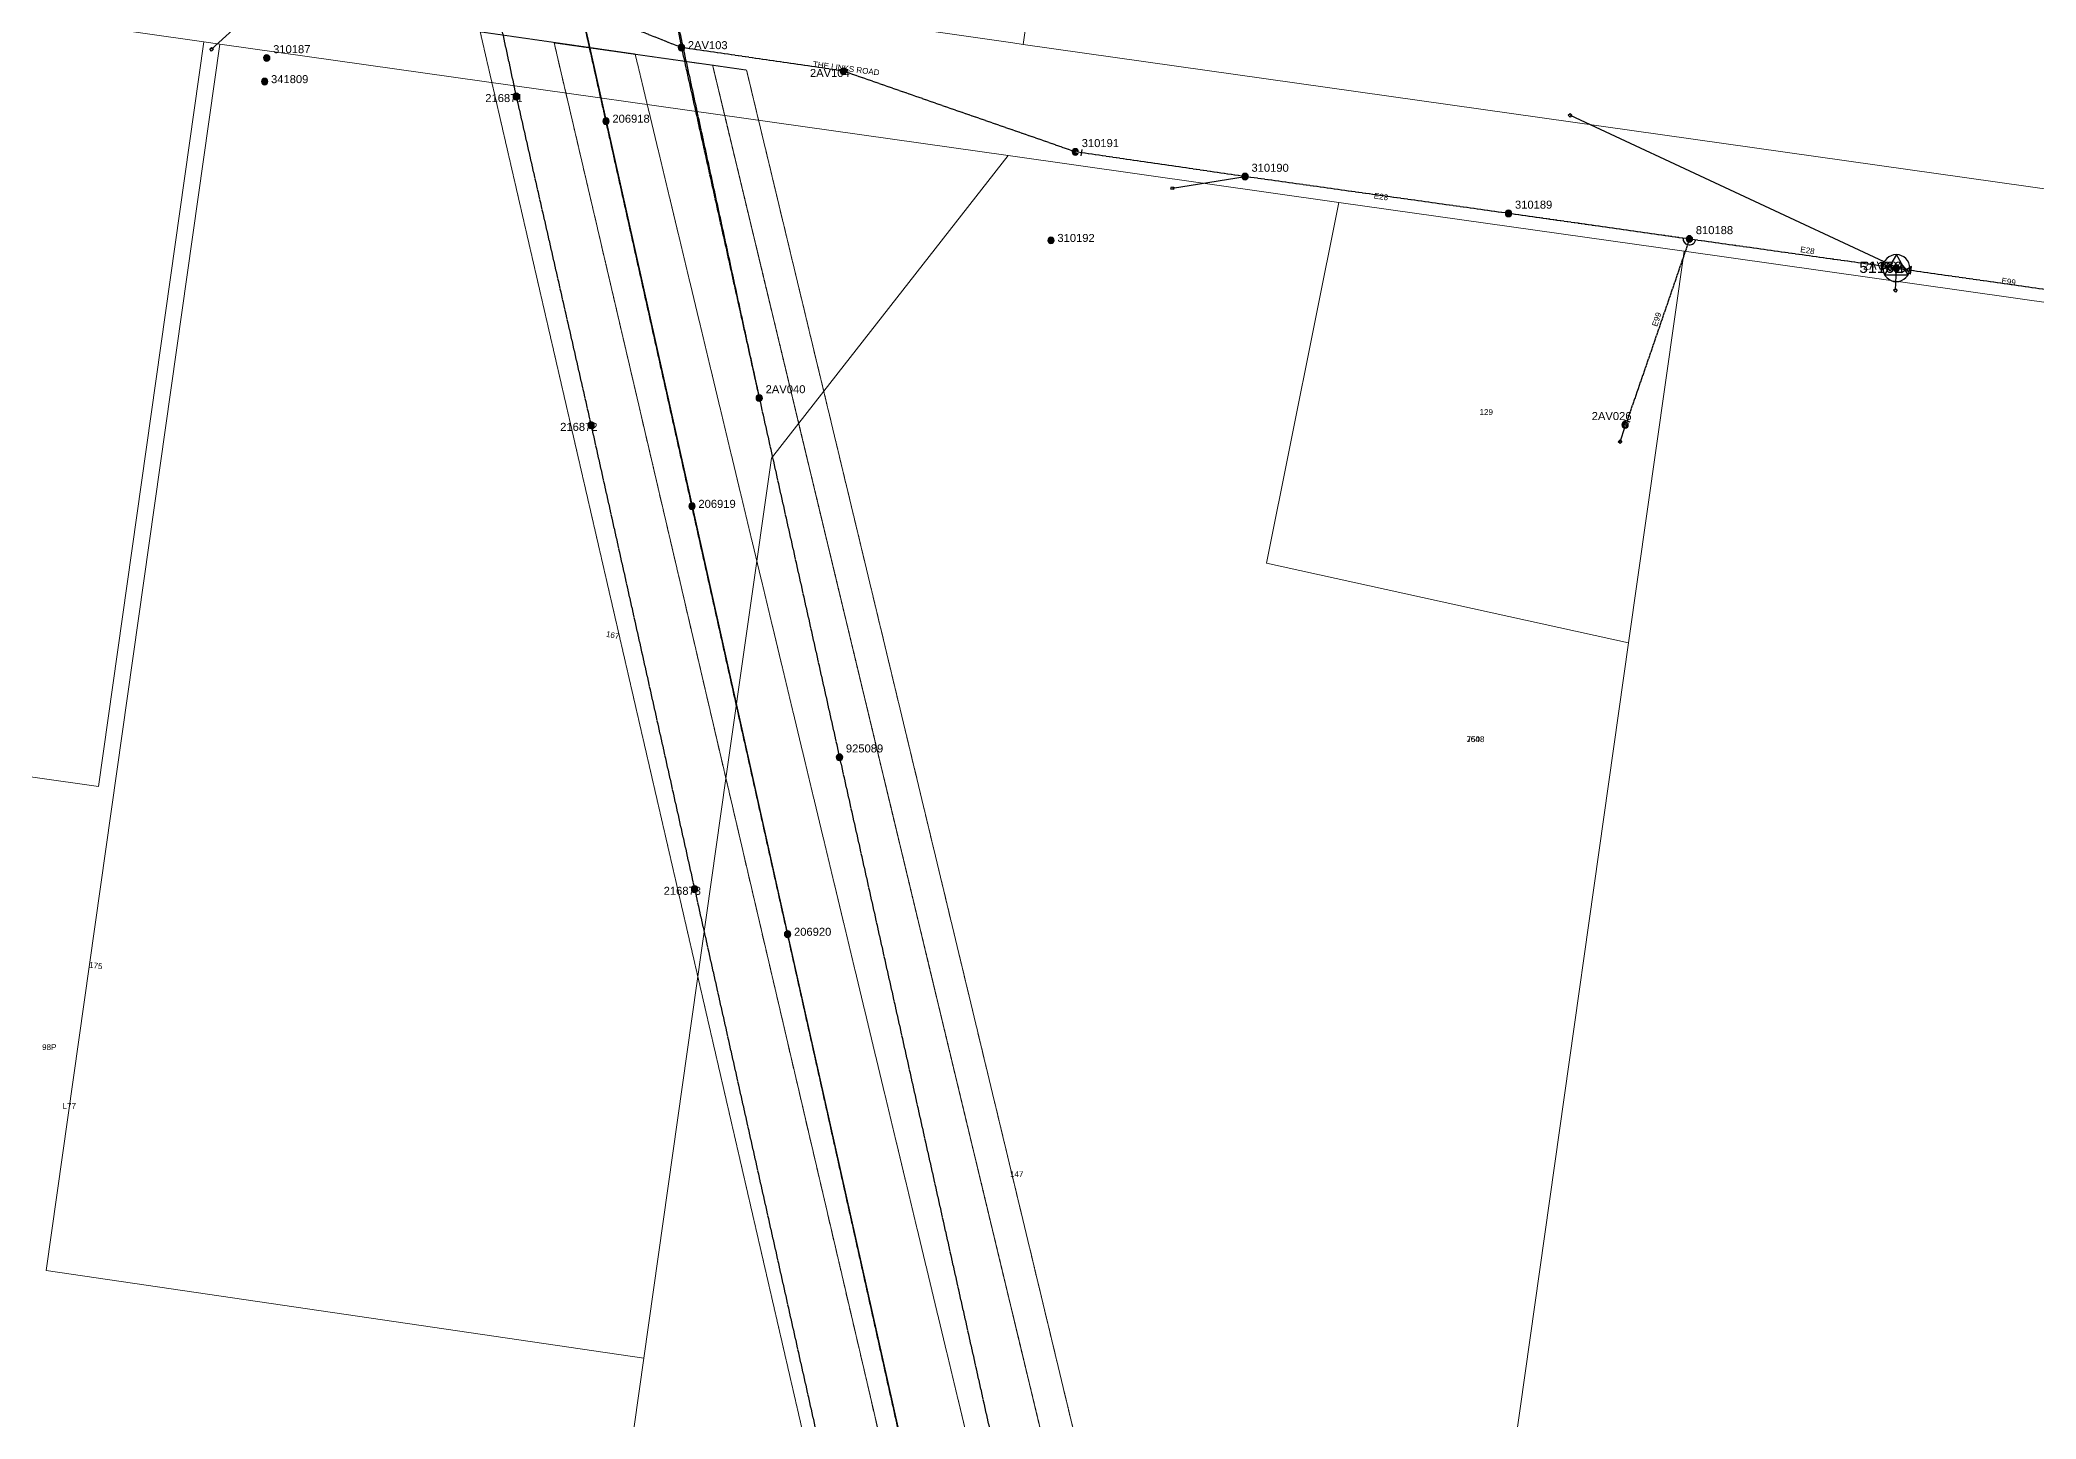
# Model space of a CAD drawing. Header units: metres. Extents: x 277863 to 282129, y 6130772 to 6135401.
# Drawn here: x 279246 to 279870, y 6133001 to 6133432 of the extents above; entities that cross this region are included whole.
import ezdxf
from ezdxf.enums import TextEntityAlignment as Align

# ---------------------------------------------------------------- set-up
doc = ezdxf.new("R2010")
doc.units = ezdxf.units.M
for name, pattern in [('Cable Exist OH', [1, 1, 0]), ('Dash', [5, 3, -2]), ('HIDDEN', [0.375, 0.25, -0.125]), ('HIDDEN2', [0.1875, 0.125, -0.0625])]:
    doc.linetypes.add(name, pattern=pattern)
doc.layers.get('0').update_dxf_attribs({"color": 6})
for name, color, linetype, lineweight in [('Cadastre Easements_SP_EXT', 9, 'Continuous', 5), ('Cadastre Land Parcels_SP_EXT', 9, 'Continuous', 5), ('Cadastre Other Property_SP_EXT', 9, 'HIDDEN', 5), ('Cadastre Roads_SP_EXT', 9, 'Continuous', 5)]:
    doc.layers.add(name, color=color, linetype=linetype, lineweight=lineweight)
for name, color, linetype in [('Equip_LV_EXT', 7, 'Continuous'), ('Mains_HV_EXT', 7, 'Continuous'), ('Mains_LV_EXT', 7, 'Continuous'), ('Mains_TR_EXT', 7, 'Continuous'), ('Services_SP_EXT', 7, 'Continuous'), ('Sub_SP_TR_HV_LV_EXT', 7, 'Continuous'), ('SupportsOH_SP_TR_HV_LV_SL_EXT', 7, 'Continuous')]:
    doc.layers.add(name, color=color, linetype=linetype)
doc.styles.add('POLE_LABEL', font='arial.ttf')
doc.styles.get("Standard").update_dxf_attribs({"font": 'arial.ttf'})
doc.linetypes.add('Cable E OH', pattern='A,9.4,["E",Standard,S=1.7,R=0,X=0,Y=-1],0', length=9.4)

# ---------------------------------------------------------------- blocks, each defined once
blk = doc.blocks.new('SUB_POLE_EXT')
blk.add_wipeout([(0, 4.22), (0.42, 4.2), (0.83, 4.14), (1.21, 4.05), (1.62, 3.9), (1.99, 3.72), (2.35, 3.51), (2.68, 3.26), (2.99, 2.99), (3.28, 2.66), (3.52, 2.34), (3.76, 1.92), (3.9, 1.62), (4.04, 1.23), (4.18, 0.63), (4.22, 0), (4.18, -0.61), (4.06, -1.15), (3.9, -1.62), (3.58, -2.24), (3.22, -2.73), (2.97, -3.01), (2.68, -3.26), (2.36, -3.5), (2, -3.72), (1.64, -3.89), (1.25, -4.03), (0.82, -4.14), (0.42, -4.2), (0, -4.22), (-0.41, -4.2), (-0.8, -4.15), (-1.21, -4.05), (-1.62, -3.9), (-1.99, -3.73), (-2.35, -3.51), (-2.68, -3.26), (-2.96, -3.02), (-3.23, -2.72), (-3.51, -2.35), (-3.71, -2.01), (-3.91, -1.6), (-4.05, -1.21), (-4.16, -0.76), (-4.22, -0.14), (-4.21, 0.39), (-4.14, 0.83), (-4.03, 1.27), (-3.9, 1.63), (-3.71, 2.02), (-3.5, 2.37), (-3.28, 2.67), (-2.99, 2.99), (-2.68, 3.27), (-2.33, 3.52), (-1.98, 3.73), (-1.63, 3.9), (-1.2, 4.05), (-0.78, 4.15), (-0.4, 4.21)])
blk.add_line((2.16, 0.48), (2.16, 0.48, 0))
blk.add_lwpolyline([(-4.22, 0, 1), (4.22, 0, 1)], format="xyb", close=True)
blk.add_lwpolyline([(2.14, 0.52), (0, 4.22), (-3.66, -2.11), (3.66, -2.11)], close=True)
for tag, height, flags, p in [('STREET_CODE', 0.2, 9, (1.5, 0)), ('ASSET_NUM', 3.5, 8, (2, 2)), ('CONSTRUCTED_VOLTAGE', 0.2, 9, (1.5, -0.2)), ('OPERATING_VOLTAGE', 0.2, 9, (1.5, -0.6)), ('OPERATED_BY', 0.2, 9, (1.5, -0.8)), ('ORIENTATION', 0.2, 9, (1.5, -1.2)), ('OWNED_BY', 0.2, 9, (1.5, -1.4)), ('SECONDARY_VOLTAGE', 0.2, 9, (1.5, -1.6)), ('STATE', 0.2, 9, (1.5, -1.8)), ('SUBSTATION_TYPE', 0.2, 9, (1.5, -2)), ('STREETNAME', 0.2, 9, (1.5, -2.8)), ('SUBURB', 0.2, 9, (1.5, -3)), ('Z', 0.2, 1, (1.5, -3.4)), ('NO_PHASES', 0.2, 9, (1.5, -0.4)), ('MAINTAINED_BY', 0.2, 9, (1.5, -1)), ('USAGE', 0.2, 9, (1.5, -2.2)), ('LEGEND', 0.2, 9, (1.5, -2.4)), ('LOCATION', 0.2, 9, (1.5, -2.6)), ('NOTES', 0.2, 9, (1.5, -3.2))]:
    blk.add_attdef(tag, text='', height=height, dxfattribs=dict(flags=flags)).set_placement(p, align=Align.MIDDLE_LEFT)
blk = doc.blocks.new('LV_OH_LINKS_DISTFUSE_EXT')
for p, q in [((0, 0), (0.96, 0)), ((3.84, 0), (4.8, 0))]:
    blk.add_line(p, q)
blk.add_lwpolyline([(3.84, -1.2), (3.84, 1.2), (0.96, -1.2), (0.96, 1.2)], close=True)
at = {"flags": 9}
for tag, p in [('ACTUAL_STATUS', (0, 0)), ('CONSTRUCTED_VOLTAGE', (0, -0.2)), ('OPERATING_VOLTAGE', (0, -0.6)), ('ORIENTATION', (0, -0.8)), ('OWNED_BY', (0, -1)), ('STATE', (0, -1.2)), ('SWITCH_TYPE', (0, -1.4)), ('NO_PHASES', (0, -0.4)), ('USAGE', (0, -1.6)), ('NOTES', (0, -1.8))]:
    blk.add_attdef(tag, text='', height=0.2, dxfattribs=at).set_placement(p, align=Align.MIDDLE_LEFT)
at = {"flags": 1}
blk.add_attdef('Z', (0, 0), '', height=0.2, dxfattribs=at)
blk = doc.blocks.new('CCP_EXT')
blk.add_wipeout([(0, 0.57), (0.57, 0), (0, -0.57), (-0.57, 0)])
blk.add_lwpolyline([(-0.57, 0), (0, 0.57), (0.57, 0), (0, -0.57), (-0.57, 0)])
at = {"flags": 1}
blk.add_attdef('Z', (0, 0), '', height=0.2, dxfattribs=at)
at = {"flags": 9}
for tag, p in [('CCP_TYPE', (0, 0)), ('CONSTRUCTED_VOLTAGE', (0, -0.2)), ('OPERATING_VOLTAGE', (0, -0.6)), ('ORIENTATION', (0, -0.8)), ('OWNED_BY', (0, -1)), ('STATE', (0, -1.8)), ('NO_PHASES', (0, -0.4)), ('USAGE', (0, -1.2)), ('LEGEND', (0, -1.4)), ('LIFE_SUPPORT', (0, -1.6)), ('NOTES', (0, -2))]:
    blk.add_attdef(tag, text='', height=0.2, dxfattribs=at).set_placement(p, align=Align.MIDDLE_LEFT)
blk = doc.blocks.new('POLE_EXT')
blk.add_hatch(color=256).paths.add_polyline_path([(-1, 0, 1), (1, 0, 1)])
blk.add_lwpolyline([(-1, 0, 1), (1, 0, 1)], format="xyb", close=True)
for tag, height, flags, p in [('pNumber', 2.5, 8, (-17.84, 2.07)), ('OWNED_BY', 0.2, 9, (1.35, -0.4)), ('SPECIAL_USE', 0.2, 9, (1.35, -0.8)), ('STATE', 0.2, 9, (1.35, -1)), ('cLV', 0.2, 9, (1.35, -1.4)), ('hDepth', 0.2, 9, (1.35, -1.6)), ('hDia', 0.2, 9, (1.35, -1.8)), ('cHV', 0.2, 9, (1.35, -2)), ('cLinedev', 0.2, 9, (1.35, -3.4)), ('pExisting', 0.2, 9, (1.35, -3.8)), ('pFooting', 0.2, 9, (1.35, -4.4)), ('pNew', 0.2, 9, (1.35, -4.6)), ('pRelocate', 0.2, 9, (1.35, -5)), ('pRemove', 0.2, 9, (1.35, -5.2)), ('pReplace', 0.2, 9, (1.35, -5.4)), ('pStay', 0.2, 9, (1.35, -5.6)), ('pType', 0.2, 9, (1.35, -5.8)), ('cspan', 0.2, 9, (1.35, -6)), ('STREETNAME', 0.2, 9, (1.35, -6.2)), ('PARENT', 0.2, 9, (1.35, -0.6)), ('USAGE', 0.2, 9, (1.35, -1.2)), ('LBRACKET', 0.2, 9, (1.35, -2.2)), ('LExisting', 0.2, 9, (1.35, -2.4)), ('LANTNUMBER', 0.2, 9, (1.35, -2.6)), ('LOther', 0.2, 9, (1.35, -2.8)), ('LRemove', 0.2, 9, (1.35, -3)), ('LEGEND', 0.2, 9, (1.35, -3.2)), ('LOCATION', 0.2, 9, (1.35, -3.6)), ('PFNUMBER', 0.2, 9, (1.35, -4)), ('NEWPFNUMBER', 0.2, 9, (1.35, -4.2)), ('SUBURB', 0.2, 9, (1.35, -6.4)), ('OPERATED_BY', 0.2, 9, (1.36, -7.01)), ('NOTES', 0.2, 9, (1.35, -6.6)), ('MAINTAINED_BY', 0.2, 9, (1.36, -6.81))]:
    blk.add_attdef(tag, text='', height=height, dxfattribs=dict(flags=flags)).set_placement(p, align=Align.MIDDLE_LEFT)
at = {"style": 'POLE_LABEL'}
for tag, height, flags, p in [('STRUCTURE_PLANT_NUMBER', 0.2, 9, (1.35, 0.03)), ('ASSET_NUM', 2.5, 8, (2, 2)), ('STREET_CODE', 0.2, 9, (1.35, -0.2))]:
    blk.add_attdef(tag, text='', height=height, dxfattribs=dict(at, flags=flags)).set_placement(p, align=Align.MIDDLE_LEFT)
at = {"flags": 1}
blk.add_attdef('Z', (1.35, -7.33), '', height=0.2, dxfattribs=at)
blk = doc.blocks.new('End Shackle_EXT')
blk.add_wipeout([(0, 0.25), (1.81, 0.25), (1.82, -0.25), (0, -0.25)])
blk.add_line((1.81, -1), (1.81, 1))
at = {"flags": 1}
blk.add_attdef('Z', (0, 0), '', height=0.2, dxfattribs=at)
at = {"flags": 9}
for tag, p in [('CONNECTOR_TYPE', (0, 0)), ('CONSTRUCTED_VOLTAGE', (0, -0.2)), ('OPERATING_VOLTAGE', (0, -0.6)), ('ORIENTATION', (0, -0.8)), ('OWNED_BY', (0, -1)), ('STATE', (0, -1.2)), ('NO_PHASES', (0, -0.4)), ('USAGE', (0, -1.4)), ('NOTES', (0, -1.6))]:
    blk.add_attdef(tag, text='', height=0.2, dxfattribs=at).set_placement(p, align=Align.MIDDLE_LEFT)

msp = doc.modelspace()

# ---------------------------------------------------------------- linework, layer by layer
at = {"layer": 'Cadastre Land Parcels_SP_EXT', "linetype": 'Continuous'}
for points in [[(279460.81, 6133443.47), (279461.82, 6133443.33), (279550.06, 6133430.7), (279553.34, 6133430.23), (279569.42, 6133544.52), (279571.46, 6133559.07), (279478.92, 6133572.16), (279476.28, 6133553.39), (279461.51, 6133448.43), (279460.81, 6133443.47)], [(279896.04, 6133381.8), (279912.12, 6133496.47), (279569.42, 6133544.52), (279553.34, 6133430.23), (279896.04, 6133381.8)], [(279297.38, 6133431.05), (279218.15, 6133442.26), (279185.21, 6133209.53), (279264.44, 6133198.32), (279297.38, 6133431.05)], [(279302.33, 6133430.35), (279297.38, 6133431.05), (279264.44, 6133198.32), (279185.21, 6133209.53), (279179.7, 6133170.65), (279165.76, 6133172.62), (279134.83, 6132954.13), (279401.46, 6132784), (279434.82, 6133019.63), (279248.08, 6133047.08), (279302.33, 6133430.35)], [(279460.46, 6133200.79), (279474.65, 6133300.97), (279491, 6133321.87), (279548.64, 6133395.49), (279302.33, 6133430.35), (279248.08, 6133047.08), (279434.82, 6133019.63), (279460.46, 6133200.79)], [(279742.44, 6133243.17), (279629.37, 6133268.12), (279651.95, 6133380.86), (279548.64, 6133395.48), (279491, 6133321.87), (279474.65, 6133300.97), (279460.46, 6133200.78), (279434.82, 6133019.63), (279401.46, 6132784), (279519.61, 6132708.67), (279581.27, 6132669.35), (279654.59, 6132622.59), (279742.44, 6133243.17)], [(279742.44, 6133243.17), (279759.77, 6133365.6), (279651.95, 6133380.86), (279629.37, 6133268.12), (279742.44, 6133243.17)]]:
    msp.add_lwpolyline(points, close=True, dxfattribs=at)
at = {"layer": 'Cadastre Other Property_SP_EXT', "linetype": 'HIDDEN2'}
for points in [[(279507.72, 6132491.82), (279553.86, 6132485.28), (279537.6, 6132987.46), (279432.1, 6133427.21), (279383.69, 6133434.17), (279488.35, 6132979.63), (279507.72, 6132491.82)], [(279576.94, 6132482.01), (279560.33, 6132990.58), (279560.33, 6132990.58), (279456.3, 6133423.73), (279406.8, 6133430.72), (279508.35, 6132995.79), (279528.23, 6132488.95), (279576.94, 6132482.01)], [(279587.03, 6132480.58), (279570.27, 6132991.94), (279570.27, 6132991.94), (279466.89, 6133422.21), (279456.3, 6133423.73), (279560.33, 6132990.58), (279576.94, 6132482.01), (279579.99, 6132481.58), (279587.03, 6132480.58)]]:
    msp.add_lwpolyline(points, close=True, dxfattribs=at)
at = {"layer": 'Mains_LV_EXT', "linetype": 'Cable Exist OH'}
msp.add_lwpolyline([(279761.45, 6133369.37), (279704.95, 6133377.4), (279622.63, 6133388.93)], dxfattribs=at)
at = {"layer": 'Mains_LV_EXT', "linetype": 'Continuous'}
for points in [[(279759.47, 6133369.66, 0.359524), (279760.86, 6133367.66)], [(279760.86, 6133367.66, 0.432231), (279763.43, 6133369.11)]]:
    msp.add_lwpolyline(points, format="xyb", dxfattribs=at)
at = {"layer": 'Mains_TR_EXT', "linetype": 'Cable Exist OH'}
for points in [[(279346.65, 6133874.76), (279379.43, 6133730.62), (279404.23, 6133621.56), (279417.42, 6133563.63), (279440.09, 6133461.45), (279446.55, 6133429.25), (279470.86, 6133319.72), (279495.93, 6133207.45), (279545.37, 6132986.04), (279553.34, 6132832.21), (279559.66, 6132716.35), (279565.75, 6132601.49)], [(279346.65, 6133874.76), (279379.43, 6133730.62), (279404.23, 6133621.56), (279417.42, 6133563.63), (279444.25, 6133442.11), (279470.86, 6133319.72), (279495.93, 6133207.45), (279545.37, 6132986.04), (279553.36, 6132831.21), (279559.66, 6132716.35), (279565.75, 6132601.49)]]:
    msp.add_lwpolyline(points, dxfattribs=at)

# ---------------------------------------------------------------- block references
at = {"layer": 'Sub_SP_TR_HV_LV_EXT'}
ref = msp.add_blockref('SUB_POLE_EXT', (279826.09, 6133360.32), dxfattribs=at)
ref.add_attrib('ASSET_NUM', '51162', dxfattribs={"layer": '0', "height": 3.5}).set_placement((279828.09, 6133360.57), align=Align.MIDDLE_RIGHT)
at = {"layer": 'SupportsOH_SP_TR_HV_LV_SL_EXT'}
ref = msp.add_blockref('POLE_EXT', (279317, 6133426), dxfattribs=at)
ref.add_attrib('ASSET_NUM', '310187', dxfattribs={"layer": '0', "height": 2.5, "style": 'POLE_LABEL'}).set_placement((279319, 6133426.75), align=Align.BOTTOM_LEFT)
ref = msp.add_blockref('POLE_EXT', (279446.55, 6133429.25), dxfattribs=at)
ref.add_attrib('ASSET_NUM', '2AV103', dxfattribs={"layer": '0', "height": 2.5, "style": 'POLE_LABEL'}).set_placement((279448.55, 6133430), align=Align.MIDDLE_LEFT)
ref = msp.add_blockref('POLE_EXT', (279497.13, 6133421.81), dxfattribs=at)
ref.add_attrib('ASSET_NUM', '2AV104', dxfattribs={"layer": '0', "height": 2.5, "style": 'POLE_LABEL'}).set_placement((279499.13, 6133422.56), align=Align.TOP_RIGHT)
ref = msp.add_blockref('POLE_EXT', (279316.35, 6133418.63), dxfattribs=at)
ref.add_attrib('ASSET_NUM', '341809', dxfattribs={"layer": '0', "height": 2.5, "style": 'POLE_LABEL'}).set_placement((279318.35, 6133419.38), align=Align.MIDDLE_LEFT)
ref = msp.add_blockref('POLE_EXT', (279394.94, 6133413.95), dxfattribs=at)
ref.add_attrib('ASSET_NUM', '216871', dxfattribs={"layer": '0', "height": 2.5, "style": 'POLE_LABEL'}).set_placement((279396.94, 6133414.71), align=Align.TOP_RIGHT)
ref = msp.add_blockref('POLE_EXT', (279422.99, 6133406.27), dxfattribs=at)
ref.add_attrib('ASSET_NUM', '206918', dxfattribs={"layer": '0', "height": 2.5, "style": 'POLE_LABEL'}).set_placement((279424.99, 6133407.02), align=Align.MIDDLE_LEFT)
ref = msp.add_blockref('POLE_EXT', (279569.6, 6133396.65), dxfattribs=at)
ref.add_attrib('ASSET_NUM', '310191', dxfattribs={"layer": '0', "height": 2.5, "style": 'POLE_LABEL'}).set_placement((279571.6, 6133397.4), align=Align.BOTTOM_LEFT)
ref = msp.add_blockref('POLE_EXT', (279622.63, 6133388.93), dxfattribs=at)
ref.add_attrib('ASSET_NUM', '310190', dxfattribs={"layer": '0', "height": 2.5, "style": 'POLE_LABEL'}).set_placement((279624.63, 6133389.68), align=Align.BOTTOM_LEFT)
ref = msp.add_blockref('POLE_EXT', (279704.95, 6133377.4), dxfattribs=at)
ref.add_attrib('ASSET_NUM', '310189', dxfattribs={"layer": '0', "height": 2.5, "style": 'POLE_LABEL'}).set_placement((279706.95, 6133378.15), align=Align.BOTTOM_LEFT)
ref = msp.add_blockref('POLE_EXT', (279761.44, 6133369.44), dxfattribs=at)
ref.add_attrib('ASSET_NUM', '810188', dxfattribs={"layer": '0', "height": 2.5, "style": 'POLE_LABEL'}).set_placement((279763.44, 6133370.19), align=Align.BOTTOM_LEFT)
ref = msp.add_blockref('POLE_EXT', (279562, 6133369), dxfattribs=at)
ref.add_attrib('ASSET_NUM', '310192', dxfattribs={"layer": '0', "height": 2.5, "style": 'POLE_LABEL'}).set_placement((279564, 6133369.75), align=Align.MIDDLE_LEFT)
ref = msp.add_blockref('POLE_EXT', (279470.86, 6133319.72), dxfattribs=at)
ref.add_attrib('ASSET_NUM', '2AV040', dxfattribs={"layer": '0', "height": 2.5, "style": 'POLE_LABEL'}).set_placement((279472.86, 6133320.47), align=Align.BOTTOM_LEFT)
ref = msp.add_blockref('POLE_EXT', (279418.33, 6133311.21), dxfattribs=at)
ref.add_attrib('ASSET_NUM', '216872', dxfattribs={"layer": '0', "height": 2.5, "style": 'POLE_LABEL'}).set_placement((279420.33, 6133311.96), align=Align.TOP_RIGHT)
ref = msp.add_blockref('POLE_EXT', (279741.35, 6133311.33), dxfattribs=at)
ref.add_attrib('ASSET_NUM', '2AV026', dxfattribs={"layer": '0', "height": 2.5, "style": 'POLE_LABEL'}).set_placement((279743.35, 6133312.08), align=Align.BOTTOM_RIGHT)
ref = msp.add_blockref('POLE_EXT', (279449.86, 6133285.9), dxfattribs=at)
ref.add_attrib('ASSET_NUM', '206919', dxfattribs={"layer": '0', "height": 2.5, "style": 'POLE_LABEL'}).set_placement((279451.86, 6133286.65), align=Align.MIDDLE_LEFT)
ref = msp.add_blockref('POLE_EXT', (279495.93, 6133207.45), dxfattribs=at)
ref.add_attrib('ASSET_NUM', '925089', dxfattribs={"layer": '0', "height": 2.5, "style": 'POLE_LABEL'}).set_placement((279497.93, 6133208.21), align=Align.BOTTOM_LEFT)
ref = msp.add_blockref('POLE_EXT', (279450.66, 6133166.21), dxfattribs=at)
ref.add_attrib('ASSET_NUM', '216873', dxfattribs={"layer": '0', "height": 2.5, "style": 'POLE_LABEL'}).set_placement((279452.66, 6133166.96), align=Align.TOP_RIGHT)
ref = msp.add_blockref('POLE_EXT', (279479.72, 6133152.16), dxfattribs=at)
ref.add_attrib('ASSET_NUM', '206920', dxfattribs={"layer": '0', "height": 2.5, "style": 'POLE_LABEL'}).set_placement((279481.72, 6133152.91), align=Align.MIDDLE_LEFT)

# ---------------------------------------------------------------- texts
at = {"layer": 'Cadastre Land Parcels_SP_EXT'}
for s, p in [('129', (279695.88, 6133314.44)), ('147', (279549.19, 6133076.29))]:
    msp.add_text(s, height=1.8, dxfattribs=at).set_placement(p)
for s, rotation, p in [('167', 348.5, (279422.85, 6133245.17)), ('175', 351.95, (279261.4, 6133141.74))]:
    msp.add_text(s, height=1.8, rotation=rotation, dxfattribs=at).set_placement(p)
at = {"layer": 'Cadastre Roads_SP_EXT'}
msp.add_text('THE LINKS ROAD', height=1.8, rotation=352.61584, dxfattribs=at).set_placement((279487.53, 6133423.21))
at = {"layer": 'Mains_LV_EXT'}
for s, rotation, p in [('E28', 352.1672, (279662.77, 6133382.08)), ('E28', 350.87838, (279795.97, 6133365.34)), ('E99', 350.76297, (279858.82, 6133355.59)), ('E99', 72.19075, (279751.38, 6133341.89))]:
    msp.add_text(s, height=1.8, rotation=rotation, dxfattribs=at).set_placement(p)
at = {"layer": 'Mains_TR_EXT'}
for s, p in [('J64', (279691.82, 6133212.19)), ('7508', (279691.82, 6133212.19)), ('98P', (279246.83, 6133115.97)), ('L77', (279253.23, 6133097.55))]:
    msp.add_text(s, height=1.8, dxfattribs=at).set_placement(p)

# ---------------------------------------------------------------- next in the draw order: linework, layer by layer
at = {"layer": 'Cadastre Land Parcels_SP_EXT', "linetype": 'Continuous'}
msp.add_lwpolyline([(279633.56, 6132473.96), (280054.14, 6132414.09), (280059.69, 6132422.56), (280067.24, 6132432.45), (280047.36, 6132435.29), (279952.22, 6132733.11), (280007.61, 6133134.46), (280035.09, 6133326.62), (279911.09, 6133344.18), (279891.17, 6133347), (279759.77, 6133365.6), (279742.44, 6133243.17), (279654.59, 6132622.59), (279633.56, 6132473.96)], close=True, dxfattribs=at)
at = {"layer": 'Mains_LV_EXT', "linetype": 'Cable Exist OH'}
msp.add_lwpolyline([(279826.09, 6133360.32), (279761.45, 6133369.37)], dxfattribs=at)

# ---------------------------------------------------------------- next in the draw order: block references
at = {"layer": 'Equip_LV_EXT'}
for p, rotation in [((279825.37, 6133360.42), 172.0262864982882), ((279826.9, 6133360.2), 351.9183938564009)]:
    msp.add_blockref('LV_OH_LINKS_DISTFUSE_EXT', p, dxfattribs=dict(at, rotation=rotation))
at = {"layer": 'Services_SP_EXT'}
msp.add_blockref('CCP_EXT', (279299.77, 6133428.71), dxfattribs=at)
for p, rotation in [((279724.15, 6133408.11), 90.0000000000002), ((279599.94, 6133385.3), 36.64754547530743)]:
    msp.add_blockref('CCP_EXT', p, dxfattribs=dict(at, rotation=rotation))
at = {"layer": 'SupportsOH_SP_TR_HV_LV_SL_EXT'}
ref = msp.add_blockref('POLE_EXT', (279826.09, 6133360.32), dxfattribs=at)
ref.add_attrib('ASSET_NUM', '2AV024', dxfattribs={"layer": '0', "height": 2.5, "style": 'POLE_LABEL'}).set_placement((279828.09, 6133361.07), align=Align.MIDDLE_RIGHT)

# ---------------------------------------------------------------- next in the draw order: linework, layer by layer
at = {"layer": 'Mains_HV_EXT', "linetype": 'Cable E OH'}
msp.add_lwpolyline([(279352.17, 6135134.22), (279352.07, 6135133.28), (279332.75, 6134934.67), (279316.75, 6134770.2), (279300, 6134598.03), (279281.45, 6134407.43), (279271.24, 6134302.43), (279256.57, 6134151.64), (279286.54, 6134017.38), (279320.93, 6133861.71), (279359.79, 6133693.51), (279389.7, 6133555.33), (279422.99, 6133406.27), (279449.86, 6133285.9), (279479.72, 6133152.16), (279517.66, 6132982.24)], dxfattribs=at)
at = {"layer": 'Mains_TR_EXT', "linetype": 'Cable Exist OH'}
for points in [[(279517.66, 6132982.24), (279479.72, 6133152.16), (279449.86, 6133285.9), (279422.99, 6133406.27), (279389.71, 6133555.33), (279359.79, 6133693.51), (279320.93, 6133861.71), (279286.64, 6134016.94), (279256.57, 6134151.64), (279271.24, 6134302.43), (279281.45, 6134407.43), (279300.44, 6134600.09), (279316.75, 6134770.2), (279332.75, 6134934.67), (279352.07, 6135133.28), (279352.17, 6135134.22)], [(279286.24, 6133905.47), (279314.3, 6133777.78), (279360.51, 6133573.22), (279394.94, 6133413.95), (279418.32, 6133311.21), (279450.66, 6133166.21), (279492.15, 6132980.87), (279503, 6132795.75), (279517.27, 6132506.24)]]:
    msp.add_lwpolyline(points, dxfattribs=at)
at = {"layer": 'Services_SP_EXT'}
for points in [[(279299.77, 6133428.71), (279319.98, 6133447.16)], [(279724.15, 6133408.11), (279826.9, 6133360.2)], [(279599.94, 6133385.3), (279622.63, 6133388.93)]]:
    msp.add_lwpolyline(points, dxfattribs=at)

# ---------------------------------------------------------------- next in the draw order: block references
for p in [(279825.8, 6133353.41), (279739.79, 6133306.04)]:
    msp.add_blockref('CCP_EXT', p, dxfattribs=at)

# ---------------------------------------------------------------- next in the draw order: linework, layer by layer
at = {"layer": 'Cadastre Roads_SP_EXT', "linetype": 'Continuous'}
msp.add_lwpolyline([(279893.62, 6133364.51), (279896.04, 6133381.8), (279553.34, 6133430.23), (279550.06, 6133430.7), (279461.82, 6133443.33), (279460.81, 6133443.47), (279401.85, 6133451.91), (279223.54, 6133477.42), (279223.14, 6133477.48), (279221.69, 6133467.23), (279220.26, 6133457.12), (279218.15, 6133442.26), (279297.38, 6133431.05), (279302.33, 6133430.35), (279548.64, 6133395.49), (279651.95, 6133380.86), (279759.77, 6133365.6), (279891.17, 6133347), (279893.62, 6133364.51)], close=True, dxfattribs=at)
at = {"layer": 'Mains_HV_EXT', "linetype": 'Cable Exist OH'}
msp.add_lwpolyline([(279826.09, 6133360.32), (279884.97, 6133351.95), (279933.62, 6133345.06)], dxfattribs=at)
at = {"layer": 'Mains_LV_EXT', "linetype": 'Cable Exist OH'}
msp.add_lwpolyline([(279826.09, 6133360.32), (279884.97, 6133351.95)], dxfattribs=at)
at = {"layer": 'Services_SP_EXT'}
for points in [[(279825.8, 6133353.41), (279826.09, 6133360.32)], [(279739.79, 6133306.04), (279741.36, 6133310.79)]]:
    msp.add_lwpolyline(points, dxfattribs=at)

# ---------------------------------------------------------------- next in the draw order: block references
at = {"layer": 'Mains_LV_EXT'}
for p, rotation in [((279569.79, 6133396.65), 350.6613427147234), ((279741.36, 6133310.79), 70.60790820885661)]:
    msp.add_blockref('End Shackle_EXT', p, dxfattribs=dict(at, rotation=rotation))

# ---------------------------------------------------------------- next in the draw order: linework, layer by layer
at = {"layer": 'Cadastre Easements_SP_EXT', "linetype": 'Dash'}
msp.add_lwpolyline([(279605.03, 6131403.33), (279587.03, 6132480.58), (279586.38, 6132519.18), (279581.26, 6132669.35), (279570.27, 6132991.94), (279491, 6133321.87), (279466.89, 6133422.21), (279406.8, 6133430.72), (279457.7, 6133212.61), (279460.46, 6133200.79), (279508.35, 6132995.6), (279519.61, 6132708.67), (279528.23, 6132488.95), (279531.43, 6132407.5), (279531.54, 6132401.24), (279549.28, 6131401.98), (279552.74, 6131207.12), (279556.58, 6130990.92), (279601.72, 6130984.39), (279597.41, 6131194.89), (279608.56, 6131191.83), (279605.03, 6131403.33)], close=True, dxfattribs=at)
at = {"layer": 'Mains_HV_EXT', "linetype": 'Cable Exist OH'}
msp.add_lwpolyline([(279826.09, 6133360.32), (279761.39, 6133369.38), (279704.95, 6133377.4), (279622.63, 6133388.93), (279569.6, 6133396.65), (279496.95, 6133421.93), (279446.55, 6133429.25), (279398.6, 6133448.21)], dxfattribs=at)
at = {"layer": 'Mains_LV_EXT', "linetype": 'Cable Exist OH'}
for points in [[(279622.63, 6133388.93), (279569.6, 6133396.65)], [(279761.45, 6133369.37), (279741.36, 6133310.79)]]:
    msp.add_lwpolyline(points, dxfattribs=at)

doc.saveas('drawing.dxf')
